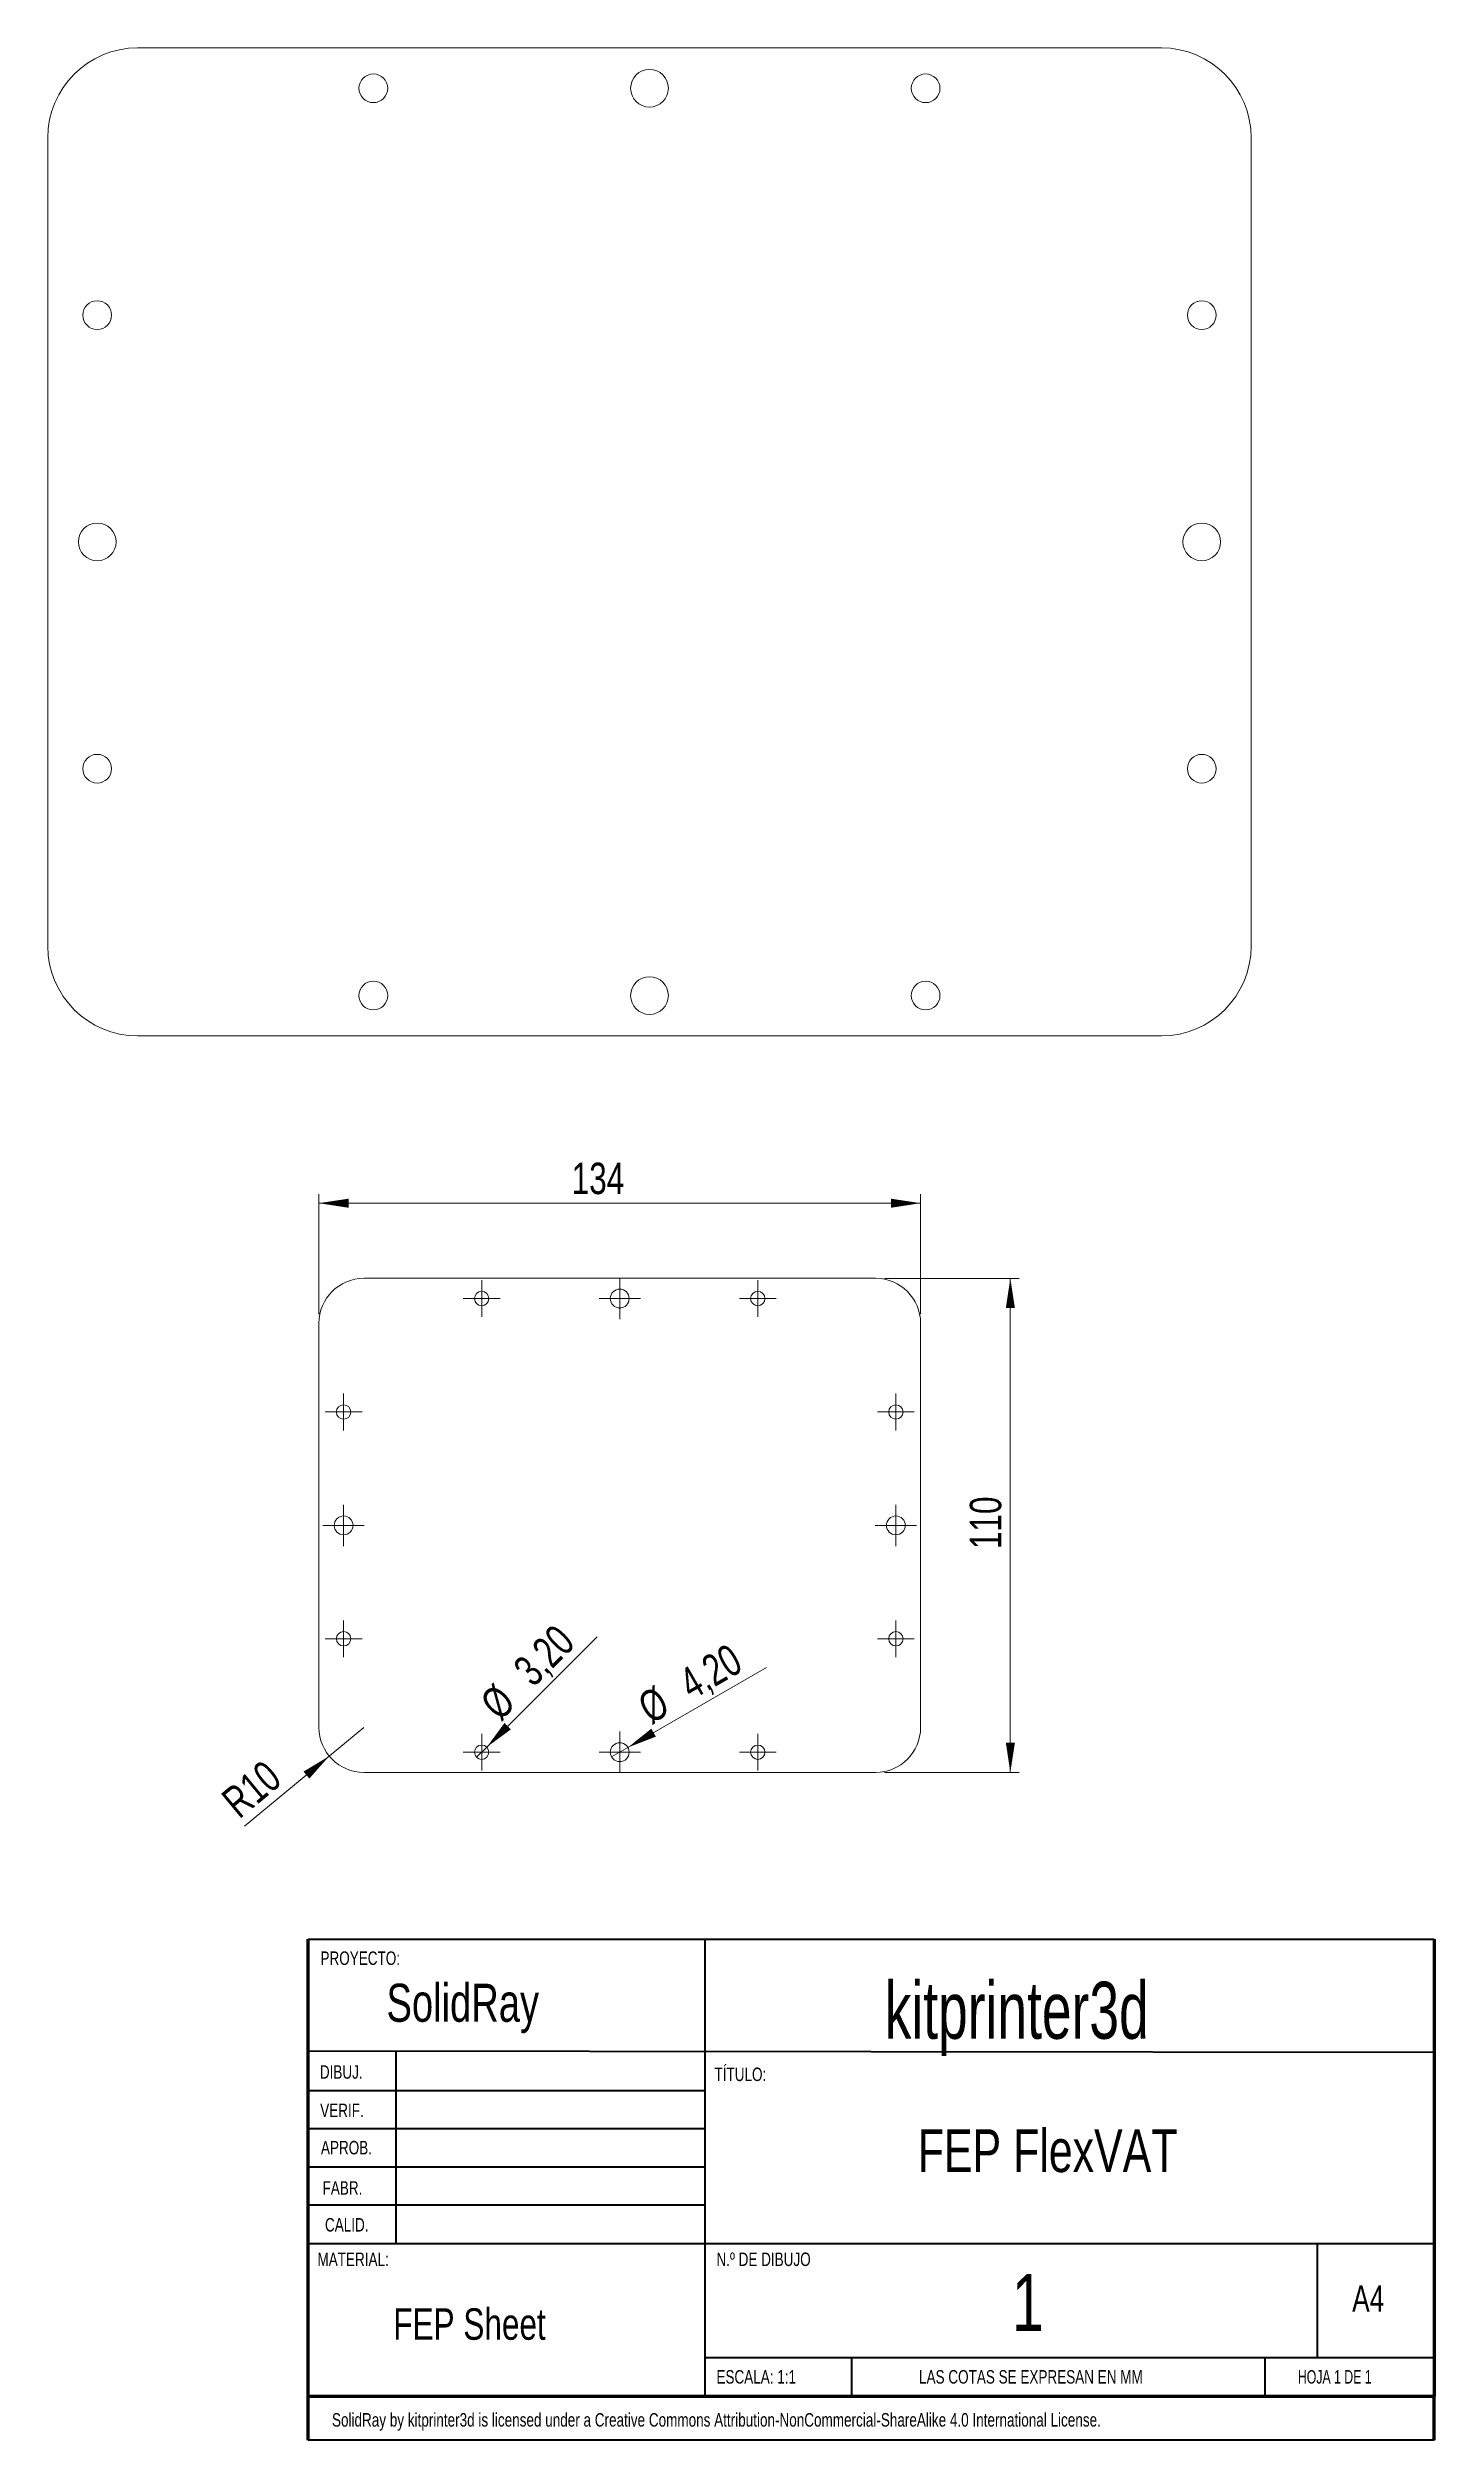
# Model space of a CAD drawing. Header units: millimetres. Extents: x 43 to 198, y 11 to 277.
import ezdxf

# ---------------------------------------------------------------- set-up
doc = ezdxf.new("R2010")
doc.units = ezdxf.units.MM
doc.styles.add('SLDTEXTSTYLE0', font='TXT', dxfattribs={"width": 0.75})
doc.styles.add('SLDTEXTSTYLE1', font='TXT', dxfattribs={"width": 0.7})
doc.styles.add('SLDTEXTSTYLE2', font='TXT', dxfattribs={"width": 0.681818})
doc.dimstyles.new('SLDDIMSTYLE0', dxfattribs={"dimtxt": 3.5, "dimasz": 3.302, "dimexe": 0, "dimexo": 0.0625, "dimgap": 0.875, "dimtad": 1, "dimlfac": 2, "dimrnd": 1e-09, "dimzin": 12, "dimdsep": 46, "dimtxsty": 'SLDTEXTSTYLE0', "dimsah": 1, "dimcen": 0.09, "dimadec": 0, "dimazin": 3, "dimtfac": 1, "dimtofl": 0, "dimtmove": 0, "dimatfit": 3, "dimfxl": 1, "dimfrac": 2, "dimtolj": 1, "dimtzin": 12, "dimarcsym": 0})
doc.dimstyles.new('SLDDIMSTYLE1', dxfattribs={"dimtxt": 3.5, "dimasz": 3.302, "dimexe": 0, "dimexo": 0.0625, "dimgap": 0.875, "dimtad": 1, "dimlfac": 2, "dimrnd": 1e-09, "dimzin": 12, "dimdsep": 46, "dimtxsty": 'SLDTEXTSTYLE0', "dimsah": 1, "dimcen": 0, "dimadec": 0, "dimazin": 3, "dimtfac": 1, "dimtofl": 0, "dimtmove": 0, "dimatfit": 3, "dimfxl": 1, "dimfrac": 2, "dimtolj": 1, "dimtzin": 12, "dimarcsym": 0})
doc.dimstyles.new('SLDDIMSTYLE2', dxfattribs={"dimtxt": 3.5, "dimasz": 3.302, "dimexe": 0, "dimexo": 0.0625, "dimgap": 0.875, "dimtad": 1, "dimlfac": 2, "dimrnd": 1e-09, "dimzin": 12, "dimdsep": 46, "dimtxsty": 'SLDTEXTSTYLE0', "dimblk1": 'NONE', "dimsah": 1, "dimcen": 0, "dimadec": 0, "dimazin": 3, "dimtfac": 1, "dimtmove": 0, "dimatfit": 3, "dimldrblk": 'NONE', "dimfxl": 1, "dimfrac": 2, "dimtolj": 1, "dimtzin": 12, "dimarcsym": 0})

# ---------------------------------------------------------------- blocks, each defined once
blk = doc.blocks.new('_D')
at = {"color": 7, "linetype": 'Continuous', "lineweight": 0}
for p, q in [((73.67, 136.01), (73.67, 149.38)), ((140.67, 136.01), (140.67, 149.38)), ((73.67, 148.38), (140.67, 148.38))]:
    blk.add_line(p, q, dxfattribs=at)
for points in [[(73.67, 148.38), (76.98, 147.87), (76.98, 148.88)], [(140.67, 148.38), (137.37, 148.88), (137.37, 147.87)]]:
    blk.add_solid(points, dxfattribs=at)
at = {"color": 7, "linetype": 'Continuous', "lineweight": 0, "insert": (101.82, 152.89), "char_height": 3.5, "attachment_point": 1, "style": 'SLDTEXTSTYLE0'}
blk.add_mtext('134', dxfattribs=at)
blk = doc.blocks.new('_D_1')
at = {"color": 7, "linetype": 'Continuous', "lineweight": 0}
for p, q in [((136.67, 140.01), (151.67, 140.01)), ((150.67, 140.01), (150.67, 85.01)), ((136.67, 85.01), (151.67, 85.01))]:
    blk.add_line(p, q, dxfattribs=at)
for points in [[(150.67, 140.01), (150.17, 136.71), (151.18, 136.71)], [(150.67, 85.01), (151.18, 88.32), (150.17, 88.32)]]:
    blk.add_solid(points, dxfattribs=at)
at = {"color": 7, "linetype": 'Continuous', "lineweight": 0, "insert": (146.16, 109.87), "char_height": 3.5, "attachment_point": 1, "rotation": 90, "style": 'SLDTEXTSTYLE0'}
blk.add_mtext('110', dxfattribs=at)
blk = doc.blocks.new('_D_2')
at = {"color": 7, "linetype": 'Continuous', "lineweight": 0}
for q in [(78.67, 90.01), (65.4, 79.02)]:
    blk.add_line((74.82, 86.82), q, dxfattribs=at)
blk.add_solid([(74.82, 86.82), (71.96, 85.11), (72.61, 84.33)], dxfattribs=at)
at = {"color": 7, "linetype": 'Continuous', "lineweight": 0, "insert": (62.56, 82.45), "char_height": 3.5, "attachment_point": 1, "rotation": 39.6363, "style": 'SLDTEXTSTYLE0'}
blk.add_mtext('R10', dxfattribs=at)
blk = doc.blocks.new('_D_3')
at = {"color": 7, "linetype": 'Continuous', "lineweight": 0}
for q in [(123.51, 96.7), (106.27, 86.74)]:
    blk.add_line((108.08, 87.79), q, dxfattribs=at)
blk.add_solid([(108.08, 87.79), (111.2, 89), (110.69, 89.88)], dxfattribs=at)
at = {"color": 7, "linetype": 'Continuous', "lineweight": 0, "char_height": 3.5, "attachment_point": 1, "rotation": 30, "style": 'SLDTEXTSTYLE0'}
for s, insert in [('4,20', (113.43, 96.06)), ('%%c', (108.88, 93.37))]:
    blk.add_mtext(s, dxfattribs=dict(at, insert=insert))
blk = doc.blocks.new('_NONE')
blk = doc.blocks.new('_D_4')
at = {"color": 7, "linetype": 'Continuous', "lineweight": 0}
for q in [(104.65, 100.11), (91.23, 86.7)]:
    blk.add_line((92.37, 87.83), q, dxfattribs=at)
blk.add_solid([(92.37, 87.83), (95.06, 89.81), (94.34, 90.52)], dxfattribs=at)
at = {"color": 7, "linetype": 'Continuous', "lineweight": 0, "char_height": 3.5, "attachment_point": 1, "rotation": 45, "style": 'SLDTEXTSTYLE0'}
for s, insert in [('3,20', (95.08, 96.88)), ('%%c', (91.38, 93.11))]:
    blk.add_mtext(s, dxfattribs=dict(at, insert=insert))
blk = doc.blocks.new('SW_CENTERMARKSYMBOL_0')
at = {"color": 0, "linetype": 'Continuous', "lineweight": 0}
for p, q in [((-1.25, 0), (-2.05, 0)), ((0, 0), (-1.25, 0)), ((0, 1.25), (0, 2.05)), ((0, 0), (0, 1.25)), ((0, 0), (0, -1.25)), ((0, 0), (1.25, 0)), ((1.25, 0), (2.05, 0)), ((0, -1.25), (0, -2.05))]:
    blk.add_line(p, q, dxfattribs=at)
blk = doc.blocks.new('SW_CENTERMARKSYMBOL_1')
at = {"color": 0, "linetype": 'Continuous', "lineweight": 0}
for p, q in [((-1.25, 0), (-2.3, 0)), ((0, 0), (-1.25, 0)), ((0, 1.25), (0, 2.3)), ((0, 0), (0, 1.25)), ((0, 0), (0, -1.25)), ((0, 0), (1.25, 0)), ((1.25, 0), (2.3, 0)), ((0, -1.25), (0, -2.3))]:
    blk.add_line(p, q, dxfattribs=at)
blk = doc.blocks.new('SW_CENTERMARKSYMBOL_2')
at = {"color": 0, "linetype": 'Continuous', "lineweight": 0}
for p, q in [((-1.25, 0), (-2.05, 0)), ((0, 0), (-1.25, 0)), ((0, 1.25), (0, 2.05)), ((0, 0), (0, 1.25)), ((0, 0), (0, -1.25)), ((0, 0), (1.25, 0)), ((1.25, 0), (2.05, 0)), ((0, -1.25), (0, -2.05))]:
    blk.add_line(p, q, dxfattribs=at)
blk = doc.blocks.new('SW_CENTERMARKSYMBOL_3')
at = {"color": 0, "linetype": 'Continuous', "lineweight": 0}
for p, q in [((-1.25, 0), (-2.05, 0)), ((0, 0), (-1.25, 0)), ((0, 1.25), (0, 2.05)), ((0, 0), (0, 1.25)), ((0, 0), (0, -1.25)), ((0, 0), (1.25, 0)), ((1.25, 0), (2.05, 0)), ((0, -1.25), (0, -2.05))]:
    blk.add_line(p, q, dxfattribs=at)
blk = doc.blocks.new('SW_CENTERMARKSYMBOL_4')
at = {"color": 0, "linetype": 'Continuous', "lineweight": 0}
for p, q in [((-1.25, 0), (-2.3, 0)), ((0, 0), (-1.25, 0)), ((0, 1.25), (0, 2.3)), ((0, 0), (0, 1.25)), ((0, 0), (0, -1.25)), ((0, 0), (1.25, 0)), ((1.25, 0), (2.3, 0)), ((0, -1.25), (0, -2.3))]:
    blk.add_line(p, q, dxfattribs=at)
blk = doc.blocks.new('SW_CENTERMARKSYMBOL_5')
at = {"color": 0, "linetype": 'Continuous', "lineweight": 0}
for p, q in [((-1.25, 0), (-2.05, 0)), ((0, 0), (-1.25, 0)), ((0, 1.25), (0, 2.05)), ((0, 0), (0, 1.25)), ((0, 0), (0, -1.25)), ((0, 0), (1.25, 0)), ((1.25, 0), (2.05, 0)), ((0, -1.25), (0, -2.05))]:
    blk.add_line(p, q, dxfattribs=at)
blk = doc.blocks.new('SW_CENTERMARKSYMBOL_6')
at = {"color": 0, "linetype": 'Continuous', "lineweight": 0}
for p, q in [((-1.25, 0), (-2.05, 0)), ((0, 0), (-1.25, 0)), ((0, 1.25), (0, 2.05)), ((0, 0), (0, 1.25)), ((0, 0), (0, -1.25)), ((0, 0), (1.25, 0)), ((1.25, 0), (2.05, 0)), ((0, -1.25), (0, -2.05))]:
    blk.add_line(p, q, dxfattribs=at)
blk = doc.blocks.new('SW_CENTERMARKSYMBOL_7')
at = {"color": 0, "linetype": 'Continuous', "lineweight": 0}
for p, q in [((-1.25, 0), (-2.3, 0)), ((0, 0), (-1.25, 0)), ((0, 1.25), (0, 2.3)), ((0, 0), (0, 1.25)), ((0, 0), (0, -1.25)), ((0, 0), (1.25, 0)), ((1.25, 0), (2.3, 0)), ((0, -1.25), (0, -2.3))]:
    blk.add_line(p, q, dxfattribs=at)
blk = doc.blocks.new('SW_CENTERMARKSYMBOL_8')
at = {"color": 0, "linetype": 'Continuous', "lineweight": 0}
for p, q in [((-1.25, 0), (-2.05, 0)), ((0, 0), (-1.25, 0)), ((0, 1.25), (0, 2.05)), ((0, 0), (0, 1.25)), ((0, 0), (0, -1.25)), ((0, 0), (1.25, 0)), ((1.25, 0), (2.05, 0)), ((0, -1.25), (0, -2.05))]:
    blk.add_line(p, q, dxfattribs=at)
blk = doc.blocks.new('SW_CENTERMARKSYMBOL_9')
at = {"color": 0, "linetype": 'Continuous', "lineweight": 0}
for p, q in [((-1.25, 0), (-2.05, 0)), ((0, 0), (-1.25, 0)), ((0, 1.25), (0, 2.05)), ((0, 0), (0, 1.25)), ((0, 0), (0, -1.25)), ((0, 0), (1.25, 0)), ((1.25, 0), (2.05, 0)), ((0, -1.25), (0, -2.05))]:
    blk.add_line(p, q, dxfattribs=at)
blk = doc.blocks.new('SW_CENTERMARKSYMBOL_10')
at = {"color": 0, "linetype": 'Continuous', "lineweight": 0}
for p, q in [((-1.25, 0), (-2.3, 0)), ((0, 0), (-1.25, 0)), ((0, 1.25), (0, 2.3)), ((0, 0), (0, 1.25)), ((0, 0), (0, -1.25)), ((0, 0), (1.25, 0)), ((1.25, 0), (2.3, 0)), ((0, -1.25), (0, -2.3))]:
    blk.add_line(p, q, dxfattribs=at)
blk = doc.blocks.new('SW_CENTERMARKSYMBOL_11')
at = {"color": 0, "linetype": 'Continuous', "lineweight": 0}
for p, q in [((-1.25, 0), (-2.05, 0)), ((0, 0), (-1.25, 0)), ((0, 1.25), (0, 2.05)), ((0, 0), (0, 1.25)), ((0, 0), (0, -1.25)), ((0, 0), (1.25, 0)), ((1.25, 0), (2.05, 0)), ((0, -1.25), (0, -2.05))]:
    blk.add_line(p, q, dxfattribs=at)

msp = doc.modelspace()

# ---------------------------------------------------------------- linework, layer by layer
at = {"color": 7, "linetype": 'Continuous', "lineweight": 15}
for p, q in [((167.4865, 276.9912), (53.4865, 276.9912)), ((43.4865, 266.9912), (43.4865, 176.9912)), ((177.4865, 176.9912), (177.4865, 266.9912)), ((53.4865, 166.9912), (167.4865, 166.9912)), ((78.6748, 140.0145), (135.6748, 140.0145)), ((73.6748, 90.0145), (73.6748, 135.0145)), ((140.6748, 135.0145), (140.6748, 90.0145)), ((135.6748, 85.0145), (78.6748, 85.0145))]:
    msp.add_line(p, q, dxfattribs=at)
at = {"color": 7, "linetype": 'Continuous', "lineweight": 60}
for p, q in [((72.4684, 15.5784), (72.4684, 66.4376)), ((197.8684, 66.4376), (197.8684, 15.5784)), ((72.4684, 15.5784), (197.8684, 15.5784)), ((72.4684, 10.6812), (72.4684, 15.5784)), ((197.8684, 10.6812), (197.8684, 15.7605))]:
    msp.add_line(p, q, dxfattribs=at)
at = {"color": 7, "linetype": 'Continuous', "lineweight": 40}
for p, q in [((72.4684, 66.4376), (197.8684, 66.4376)), ((116.6684, 66.4376), (116.6684, 15.5784)), ((197.8684, 53.8284), (72.4684, 53.97)), ((82.2361, 53.959), (82.2361, 32.5784)), ((116.6684, 49.5784), (72.4684, 49.5784)), ((116.6684, 45.3284), (72.4684, 45.3284)), ((116.6684, 41.0784), (72.4684, 41.0784)), ((116.6684, 36.8284), (72.4684, 36.8284)), ((72.4684, 32.5784), (197.8684, 32.5784)), ((184.8684, 19.8284), (184.8684, 32.5784)), ((197.8684, 19.8284), (116.6684, 19.8284)), ((133.008, 15.5784), (133.008, 19.8284)), ((179.0578, 15.5784), (179.0578, 19.8284)), ((197.8684, 10.6812), (72.4684, 10.6812))]:
    msp.add_line(p, q, dxfattribs=at)
at = {"color": 7, "linetype": 'Continuous', "lineweight": 15}
for centre, radius in [((110.4865, 272.4912), 2.1), ((79.7365, 272.4912), 1.6), ((141.2365, 272.4912), 1.6), ((48.9865, 247.2412), 1.6), ((171.9865, 247.2412), 1.6), ((48.9865, 221.9912), 2.1), ((171.9865, 221.9912), 2.1), ((48.9865, 196.7412), 1.6), ((171.9865, 196.7412), 1.6), ((110.4865, 171.4912), 2.1), ((79.7365, 171.4912), 1.6), ((141.2365, 171.4912), 1.6), ((91.7998, 137.7645), 0.8), ((107.1748, 137.7645), 1.05), ((122.5498, 137.7645), 0.8), ((76.4248, 125.1395), 0.8), ((137.9248, 125.1395), 0.8), ((76.4248, 112.5145), 1.05), ((137.9248, 112.5145), 1.05), ((76.4248, 99.8895), 0.8), ((137.9248, 99.8895), 0.8), ((91.7998, 87.2645), 0.8), ((107.1748, 87.2645), 1.05), ((122.5498, 87.2645), 0.8)]:
    msp.add_circle(centre, radius, dxfattribs=at)
for centre, radius, start, end in [((53.4865, 266.9912), 10, 90, 180), ((167.4865, 266.9912), 10, 0, 90), ((53.4865, 176.9912), 10, 180, 270), ((167.4865, 176.9912), 10, 270, 0), ((78.6748, 135.0145), 5, 90, 180), ((135.6748, 135.0145), 5, 0, 90), ((78.6748, 90.0145), 5, 180, 270), ((135.6748, 90.0145), 5, 270, 0)]:
    msp.add_arc(centre, radius, start, end, dxfattribs=at)

# ---------------------------------------------------------------- block references
at = {"color": 7, "linetype": 'Continuous', "lineweight": 0}
for name, p in [('SW_CENTERMARKSYMBOL_0', (91.7998, 137.7645)), ('SW_CENTERMARKSYMBOL_1', (107.1748, 137.7645)), ('SW_CENTERMARKSYMBOL_2', (122.5498, 137.7645)), ('SW_CENTERMARKSYMBOL_5', (76.4248, 125.1395)), ('SW_CENTERMARKSYMBOL_9', (137.9248, 125.1395)), ('SW_CENTERMARKSYMBOL_4', (76.4248, 112.5145)), ('SW_CENTERMARKSYMBOL_10', (137.9248, 112.5145)), ('SW_CENTERMARKSYMBOL_3', (76.4248, 99.8895)), ('SW_CENTERMARKSYMBOL_11', (137.9248, 99.8895)), ('SW_CENTERMARKSYMBOL_8', (91.7998, 87.2645)), ('SW_CENTERMARKSYMBOL_7', (107.1748, 87.2645)), ('SW_CENTERMARKSYMBOL_6', (122.5498, 87.2645))]:
    msp.add_blockref(name, p, dxfattribs=at)

# ---------------------------------------------------------------- texts
for s, insert, char_height, attachment_point, style in [('PROYECTO:', (73.8486, 65.0855), 1.5, 1, 'SLDTEXTSTYLE0'), ('SolidRay', (81.2006, 61.4895), 4.23333, 1, 'SLDTEXTSTYLE0'), ('kitprinter3d', (136.6775, 61.7133), 6.35, 1, 'SLDTEXTSTYLE1'), ('DIBUJ.', (73.7802, 52.4161), 1.5, 1, 'SLDTEXTSTYLE0'), ('TÍTULO:', (117.7255, 52.1546), 1.5, 1, 'SLDTEXTSTYLE0'), ('VERIF.', (73.818, 48.1389), 1.5, 1, 'SLDTEXTSTYLE0'), ('FEP FlexVAT', (140.3596, 45.284), 4.7625, 1, 'SLDTEXTSTYLE0'), ('APROB.', (73.9009, 43.995), 1.5, 1, 'SLDTEXTSTYLE0'), ('FABR.', (74.0821, 39.5084), 1.5, 1, 'SLDTEXTSTYLE0'), ('CALID.', (74.3521, 35.4066), 1.5, 1, 'SLDTEXTSTYLE0'), ('MATERIAL:', (73.5143, 31.5645), 1.5, 1, 'SLDTEXTSTYLE0'), ('N.º DE DIBUJO', (117.9424, 31.5645), 1.5, 1, 'SLDTEXTSTYLE0'), ('1', (152.6213, 29.1853), 6.35, 2, 'SLDTEXTSTYLE0'), ('A4', (188.7396, 27.9018), 2.91042, 1, 'SLDTEXTSTYLE0'), ('FEP Sheet', (81.9559, 25.3571), 3.5, 1, 'SLDTEXTSTYLE0'), ('ESCALA: 1:1', (117.9424, 18.4785), 1.5, 1, 'SLDTEXTSTYLE0'), ('LAS COTAS SE EXPRESAN EN MM', (140.504, 18.4785), 1.5, 1, 'SLDTEXTSTYLE0'), ('HOJA 1 DE 1', (182.6916, 18.4785), 1.5, 1, 'SLDTEXTSTYLE2'), ('SolidRay by kitprinter3d is licensed under a Creative Commons Attribution-NonCommercial-ShareAlike 4.0 International License.', (75.129, 13.6887), 1.5, 1, 'SLDTEXTSTYLE0')]:
    msp.add_mtext(s, dxfattribs=dict(at, insert=insert, char_height=char_height, attachment_point=attachment_point, style=style))

# ---------------------------------------------------------------- dimensions: what is measured, and where the dimension line sits
dim = msp.add_linear_dim(base=(140.6748, 148.3758), p1=(73.6748, 135.0145), p2=(140.6748, 135.0145), dimstyle='SLDDIMSTYLE0', dxfattribs=at)
dim.commit()
dim.dimension.update_dxf_attribs({"geometry": '_D', "text_midpoint": (105.7024, 148.3758), "dimtype": 160})
dim = msp.add_linear_dim(base=(150.6748, 85.0145), p1=(135.6748, 140.0145), p2=(135.6748, 85.0145), angle=90, dimstyle='SLDDIMSTYLE0', dxfattribs=at)
dim.commit()
dim.dimension.update_dxf_attribs({"geometry": '_D_1', "text_midpoint": (150.6748, 113.7481), "dimtype": 160})
for p1, p2, picture, middle in [((91.2341, 86.6988), (92.3655, 87.8302), '_D_4', (99.8177, 95.2825)), ((106.2654, 86.7395), (108.0841, 87.7895), '_D_3', (117.5781, 93.2709))]:
    dim = msp.add_diameter_dim_2p(p1=p1, p2=p2, dimstyle='SLDDIMSTYLE2', dxfattribs=at)
    dim.commit()
    dim.dimension.update_dxf_attribs({"geometry": picture, "text_midpoint": middle, "dimtype": 163})
dim = msp.add_radius_dim(center=(78.6748, 90.0145), mpoint=(74.8242, 86.8249), dimstyle='SLDDIMSTYLE1', dxfattribs=at)
dim.commit()
dim.dimension.update_dxf_attribs({"geometry": '_D_2', "text_midpoint": (68.2671, 81.3934), "dimtype": 164})

doc.saveas('drawing.dxf')
